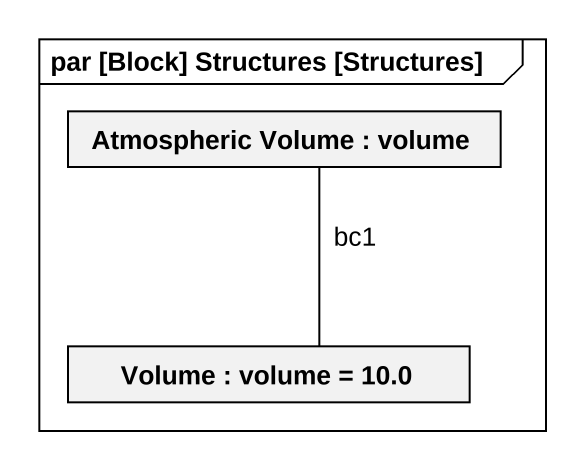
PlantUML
@startuml
mainframe par [Block] Structures [Structures]
rectangle "Atmospheric Volume : volume" as Atmospheric_Volume
rectangle "Volume : volume = 10.0" as Volume
Atmospheric_Volume -- Volume : bc1
@enduml
